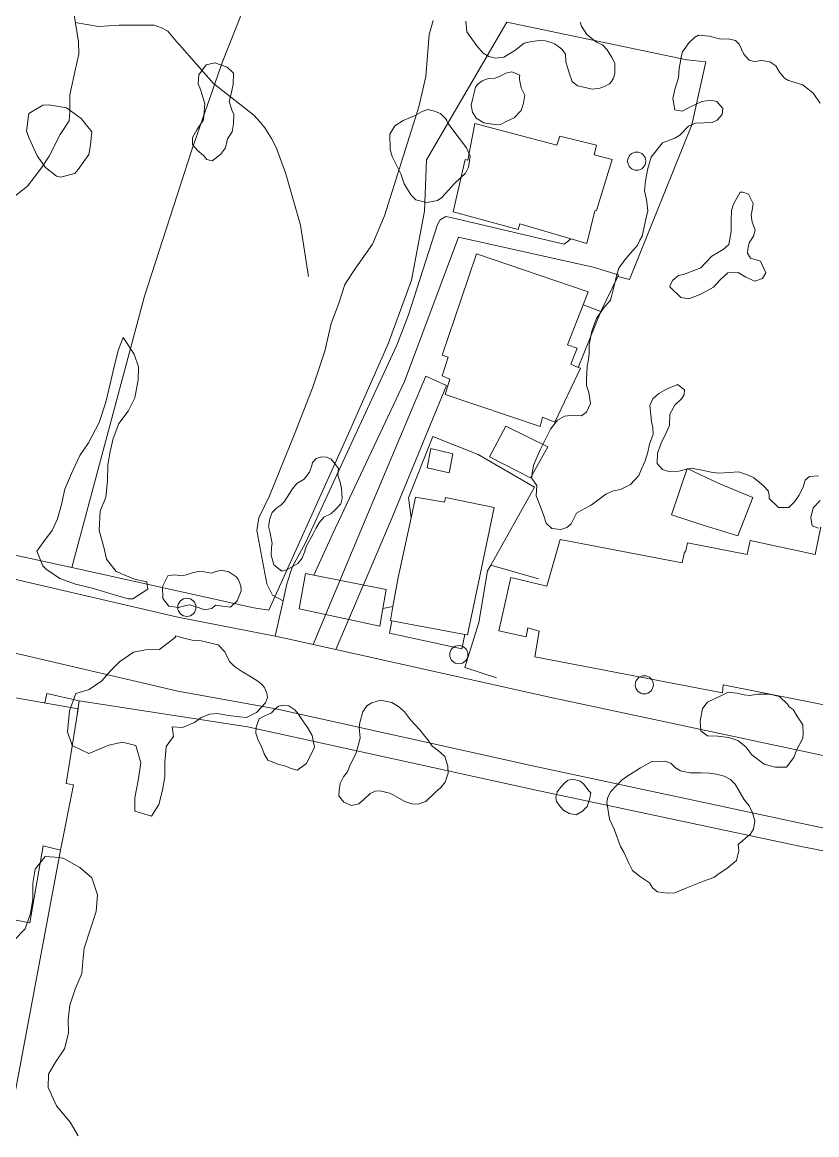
# Model space of a CAD drawing. Header units: metres. Extents: x 4652992 to 4879070, y 2074171 to 2309877.
# Drawn here: x 4654205.2 to 4654272.5, y 2307022.4 to 2307116.6 of the extents above; entities that cross this region are included whole.
import ezdxf

# ---------------------------------------------------------------- set-up
doc = ezdxf.new("R2010")
doc.units = ezdxf.units.M
doc.header["$MEASUREMENT"] = 0
doc.linetypes.add('DGN Style 3', pattern=[92.779933, 66.271381, -26.508552])
doc.layers.get('0').update_dxf_attribs({"color": 4, "lineweight": 0})
for name, color, linetype, lineweight in [('Level 1', 2, 'Continuous', 0), ('Level 18', 5, 'Continuous', 0), ('Level 20', 30, 'DGN Style 3', 0), ('Level 30', 5, 'Continuous', 0), ('Level 31', 38, 'Continuous', 0), ('Level 35', 4, 'Continuous', 0), ('Level 36', 1, 'Continuous', 0), ('Level 37', 3, 'Continuous', 0), ('Level 40', 1, 'Continuous', 0), ('Level 53', 5, 'Continuous', 0), ('Level 61', 4, 'Continuous', 0)]:
    doc.layers.add(name, color=color, linetype=linetype, lineweight=lineweight)

# ---------------------------------------------------------------- blocks, each defined once
blk = doc.blocks.new('POSTE')
at = {"color": 0, "linetype": 'ByBlock', "lineweight": -2}
blk.add_circle((0, 0), 0.770001, dxfattribs=at)

msp = doc.modelspace()

# ---------------------------------------------------------------- linework, layer by layer
at = {"layer": 'Level 1'}
for points in [[(4654204.322277, 2307101.672991, 1393.58), (4654205.650027, 2307102.717456, 1393.37), (4654206.840437, 2307104.251452, 1393), (4654207.468402, 2307105.244167, 1392.79), (4654208.407876, 2307107.089342, 1392.37), (4654209.183026, 2307108.230312, 1392), (4654209.221016, 2307109.027413, 1391.58), (4654209.233675, 2307110.446618, 1391.37), (4654209.705492, 2307112.636789, 1391.16), (4654210.002913, 2307113.897379, 1391), (4654209.95148, 2307114.928445, 1390.79), (4654209.591153, 2307117.215936, 1390.58)], [(4654218.388491, 2307114.819704, 1391.8443), (4654217.53938, 2307115.827101, 1391.4243), (4654217.00672, 2307116.117021, 1391.2143), (4654216.362353, 2307116.35017, 1391), (4654215.355962, 2307116.343527, 1390.79), (4654213.421653, 2307116.359887, 1390.79), (4654211.648776, 2307116.243541, 1390.79), (4654209.692049, 2307116.57541, 1390.638803)], [(4654229.44031, 2307095.061892, 1396.7404), (4654228.788515, 2307099.412478, 1396), (4654227.542483, 2307103.748904, 1395), (4654226.753298, 2307105.919131, 1394.43), (4654226.313296, 2307106.755678, 1394.3), (4654225.740725, 2307107.641299, 1394.18), (4654225.390078, 2307108.099489, 1394.12), (4654224.826479, 2307108.719485, 1394), (4654221.406679, 2307111.397524, 1393), (4654218.525698, 2307114.694094, 1392), (4654218.388491, 2307114.819704, 1391.8443)]]:
    msp.add_polyline3d(points, dxfattribs=at)
at = {"layer": 'Level 18', "color": 30}
for points in [[(4654218.3884, 2307066.186398, 1401.110919), (4654205.397538, 2307069.230713, 1401.437974), (4654190.049169, 2307072.869696, 1401.975474), (4654168.996422, 2307078.179397, 1403.287974), (4654158.390803, 2307081.005632, 1404.112974), (4654148.568725, 2307083.438945, 1404.987974), (4654137.007051, 2307086.415332, 1405.750474), (4654126.851731, 2307089.043364, 1406.512974), (4654114.114444, 2307092.032203, 1407.312974), (4654102.024042, 2307094.753886, 1407.900474), (4654089.412226, 2307098.090563, 1408.412974), (4654078.985264, 2307100.663577, 1408.825474), (4654069.852641, 2307102.914106, 1409.112974), (4654056.320172, 2307106.577361, 1409.175932)], [(4654218.3884, 2307059.917434, 1401.066223), (4654203.997188, 2307063.289911, 1401.428331), (4654188.59873, 2307066.94077, 1401.965831), (4654167.464196, 2307072.271099, 1403.278331), (4654156.870985, 2307075.094027, 1404.103331), (4654147.073992, 2307077.521126, 1404.978331), (4654135.481643, 2307080.50541, 1405.740831), (4654125.389794, 2307083.117016, 1406.503331), (4654112.747015, 2307086.083678, 1407.303331), (4654100.572764, 2307088.824236, 1407.890831), (4654087.90042, 2307092.176928, 1408.403331), (4654077.523912, 2307094.737491, 1408.815831), (4654068.355841, 2307096.996755, 1409.103331), (4654054.291309, 2307100.646429, 1409.165831)], [(4654218.3884, 2307066.186398, 1401.212824), (4654226.640138, 2307064.58655, 1400.972044), (4654227.969579, 2307064.299032, 1400.91942), (4654229.836647, 2307063.883726, 1400.892638), (4654231.772786, 2307063.453056, 1400.710474), (4654249.866678, 2307059.428293, 1400.840426), (4654271.992584, 2307054.690974, 1400.710541), (4654294.790554, 2307049.85567, 1400.117418)], [(4654218.3884, 2307059.917434, 1401.307982), (4654226.684026, 2307058.438344, 1401.093105), (4654248.587178, 2307053.566258, 1400.901575), (4654270.74206, 2307048.822736, 1400.753725), (4654293.515572, 2307043.992618, 1400.134386), (4654307.613846, 2307040.850972, 1399.556558), (4654310.633376, 2307040.178103, 1399.40614), (4654311.636045, 2307039.954669, 1399.378823), (4654331.61293, 2307035.458237, 1398.341334), (4654339.179867, 2307033.732212, 1397.932242), (4654350.939506, 2307031.049827, 1397.278543), (4654376.536719, 2307025.276861, 1395.637446), (4654388.940724, 2307022.732002, 1395.12316), (4654395.351196, 2307022.452474, 1394.850453), (4654403.112598, 2307023.077421, 1394.441826)]]:
    msp.add_polyline3d(points, dxfattribs=at)
at = {"layer": 'Level 20', "linetype": 'Continuous'}
for points in [[(4654227.296313, 2307067.575959, 1400.588843), (4654226.414662, 2307068.057488, 1400.351384), (4654225.910953, 2307069.030486, 1400.251384), (4654225.089533, 2307073.525709, 1399.451384), (4654225.25285, 2307074.618267, 1399.251384), (4654226.148436, 2307076.480023, 1398.951384), (4654228.32695, 2307081.85046, 1398.351384), (4654229.852578, 2307085.766784, 1397.551384), (4654230.831686, 2307088.733036, 1397.251384), (4654231.378384, 2307091.079343, 1397.051384), (4654231.98444, 2307092.716896, 1397.051384), (4654232.529065, 2307094.383259, 1396.951384), (4654233.455428, 2307095.780373, 1396.851384), (4654234.864285, 2307097.806153, 1396.851384), (4654235.89261, 2307100.205864, 1396.751384), (4654238.81237, 2307109.443938, 1396.551384), (4654239.3885, 2307112.001149, 1396.451384), (4654239.667156, 2307115.568891, 1396.351384), (4654240.010728, 2307116.754493, 1396.251384)], [(4654251.67723, 2307098.260682, 1397.351384), (4654251.33449, 2307097.974474, 1397.351384), (4654251.116624, 2307097.80385, 1397.351384), (4654241.633968, 2307100.018401, 1397.151384), (4654241.086708, 2307100.149622, 1397.151384), (4654240.61873, 2307099.86055, 1397.151384), (4654240.393439, 2307099.46871, 1397.151384), (4654237.931007, 2307091.812535, 1397.151384), (4654236.928888, 2307089.245279, 1397.151384), (4654233.587294, 2307081.97316, 1397.951384), (4654229.16156, 2307072.429451, 1400.151384), (4654228.091147, 2307070.492228, 1400.351384), (4654227.611448, 2307069.011654, 1400.351384), (4654227.296313, 2307067.575959, 1400.588843), (4654226.640138, 2307064.58655, 1401.08328)]]:
    msp.add_polyline3d(points, dxfattribs=at)
at = {"layer": 'Level 30', "color": 1}
for points in [[(4654243.548325, 2307108.006929, 1399.9), (4654250.493473, 2307106.183879, 1399.9), (4654250.74166, 2307106.942423, 1398.9), (4654253.864455, 2307106.193447, 1398.9), (4654253.666446, 2307105.354284, 1400), (4654255.194846, 2307104.961499, 1400), (4654253.866191, 2307100.640081, 1400), (4654253.732356, 2307100.620761, 1400.5), (4654253.053182, 2307097.861165, 1400.6), (4654247.356818, 2307099.515142, 1400.6), (4654247.225844, 2307099.027364, 1402.3), (4654241.706211, 2307100.531152, 1401.8), (4654242.720855, 2307104.968596, 1401.8), (4654242.950066, 2307104.898891, 1399.9), (4654243.548325, 2307108.006929, 1399.9)], [(4654252.493375, 2307087.283547, 1401.6), (4654250.331589, 2307082.718097, 1401.6), (4654249.269975, 2307083.134731, 1401.8), (4654249.08586, 2307082.350755, 1401.8), (4654241.048695, 2307085.067557, 1401.8), (4654241.429198, 2307086.369235, 1401.8), (4654240.776741, 2307086.62939, 1401.3), (4654241.30399, 2307088.236027, 1401.3), (4654240.771493, 2307088.392135, 1403.6), (4654242.396825, 2307093.14263, 1404.7), (4654243.692789, 2307096.979243, 1403.8), (4654253.166772, 2307093.768593, 1403.8), (4654252.72664, 2307092.649113, 1403.8), (4654251.399008, 2307089.27227, 1403.8), (4654252.233367, 2307088.997146, 1403.8), (4654251.686613, 2307087.626149, 1403.8), (4654252.316355, 2307087.358721, 1402.082726), (4654252.493375, 2307087.283547, 1401.6)], [(4654267.098436, 2307076.321873, 1401.5), (4654265.836531, 2307073.086772, 1401.5), (4654262.910941, 2307073.990457, 1402), (4654260.226691, 2307074.879869, 1401.5), (4654261.541278, 2307078.789065, 1401.5), (4654264.173523, 2307077.540749, 1402.2), (4654267.098436, 2307076.321873, 1401.5)], [(4654238.527302, 2307076.368803, 1402.5), (4654240.97564, 2307075.932501, 1402.5), (4654241.067506, 2307076.32398, 1402.5), (4654245.184878, 2307075.487736, 1402.5), (4654243.718079, 2307068.455054, 1403.7), (4654242.929816, 2307064.692391, 1403.1), (4654242.709058, 2307064.733853, 1403.1), (4654236.529395, 2307065.894501, 1403.1), (4654236.398398, 2307065.919104, 1403.1), (4654236.608431, 2307067.09115, 1403.292912), (4654237.051649, 2307069.564436, 1403.7), (4654238.147527, 2307074.617627, 1402.808833), (4654238.527302, 2307076.368803, 1402.5)], [(4654274.561383, 2307058.483915, 1403.8), (4654264.590711, 2307060.457753, 1403.8), (4654264.547425, 2307059.794502, 1406), (4654248.63856, 2307062.837593, 1406), (4654248.992215, 2307064.998983, 1403.1), (4654248.049301, 2307065.294218, 1403.1), (4654247.899268, 2307064.529586, 1403.1), (4654245.570762, 2307065.038556, 1403), (4654246.604438, 2307069.565923, 1403), (4654249.638929, 2307068.828866, 1403), (4654250.768979, 2307072.784178, 1406), (4654261.124575, 2307070.805116, 1406), (4654261.315965, 2307071.740599, 1405.7), (4654261.388064, 2307071.716378, 1403.2), (4654261.568397, 2307072.482961, 1403.2), (4654266.636315, 2307071.505835, 1403.2), (4654266.885887, 2307072.691831, 1403.2), (4654272.382327, 2307071.498518, 1403.4), (4654272.875106, 2307073.841867, 1403.4)], [(4654209.94428, 2307058.442539, 1410.195628), (4654208.913304, 2307052.118351, 1409.858128), (4654209.546172, 2307051.983718, 1409.858128), (4654208.441531, 2307046.467775, 1409.933128), (4654206.975648, 2307046.829841, 1406.083128), (4654205.828424, 2307040.299809, 1405.970628), (4654198.345342, 2307041.73841, 1405.876878), (4654199.119608, 2307045.841355, 1405.845628), (4654202.217594, 2307045.183526, 1405.758128), (4654202.552133, 2307047.130798, 1405.745628), (4654199.478425, 2307047.689931, 1405.745628), (4654200.073076, 2307050.996627, 1405.583128), (4654196.467447, 2307051.72524, 1405.533128), (4654198.287976, 2307060.775841, 1405.283128), (4654201.892938, 2307059.837942, 1405.108128), (4654201.892938, 2307059.837942, 1410.514378), (4654209.94428, 2307058.442539, 1410.195628)]]:
    msp.add_polyline3d(points, dxfattribs=at)
at = {"layer": 'Level 31', "flags": 128}
for points, elevation in [([(4654249.723825, 2307080.630211), (4654248.279914, 2307078.001552), (4654244.790138, 2307079.779182), (4654246.189931, 2307082.38097), (4654249.723825, 2307080.630211)], 1401.4), ([(4654241.675102, 2307080.048008), (4654241.369887, 2307078.427246), (4654239.512443, 2307078.834711), (4654239.825942, 2307080.49115), (4654241.675102, 2307080.048008)], 1401.6), ([(4654235.754679, 2307066.937784), (4654235.49386, 2307065.439817), (4654228.652635, 2307066.891183), (4654229.209524, 2307069.905674), (4654229.892191, 2307069.768384), (4654236.032519, 2307068.533512), (4654235.754679, 2307066.937784)], 1404.4)]:
    msp.add_lwpolyline(points, dxfattribs=dict(at, elevation=elevation))
at = {"layer": 'Level 35'}
msp.add_line((4654236.608431, 2307067.09115, 1402.828063), (4654235.754679, 2307066.937784, 1402.828063), dxfattribs=at)
at = {"layer": 'Level 35', "extrusion": (0.1252734868866758, 0.1153686789109262, 0.9853916081485582), "elevation": 850601.660155, "flags": 128}
msp.add_lwpolyline([(-1455855.455883, -4913422.428978), (-1455854.235438, -4913425.556298), (-1455854.186878, -4913425.680729), (-1455852.227123, -4913424.531298)], dxfattribs=at)
at = {"layer": 'Level 35', "flags": 128}
for points, elevation in [([(4654252.316355, 2307087.358721), (4654254.228306, 2307092.081582), (4654252.72664, 2307092.649113)], 1401.309417), ([(4654236.529395, 2307065.894501), (4654236.314075, 2307064.842585), (4654242.456071, 2307063.512958), (4654242.709058, 2307064.733853)], 1401.951384)]:
    msp.add_lwpolyline(points, dxfattribs=dict(at, elevation=elevation))
at = {"layer": 'Level 35'}
msp.add_polyline3d([(4654209.834209, 2307057.767345, 1404.039378), (4654210.033288, 2307059.118117, 1404.001878), (4654207.285351, 2307059.741253, 1402.714378), (4654207.101806, 2307058.935177, 1402.714378)], dxfattribs=at)
at = {"layer": 'Level 36'}
msp.add_line((4654244.905145, 2307070.60068, 1402.375628), (4654248.954113, 2307069.435726, 1402.155632), dxfattribs=at)
for points in [[(4654229.892191, 2307069.768384, 1402.566239), (4654231.529235, 2307073.272241, 1402.251384), (4654237.596091, 2307086.152092, 1400.951384), (4654242.16898, 2307098.40303, 1400.951384), (4654253.564902, 2307095.859988, 1400.951384)], [(4654245.378399, 2307061.0645, 1402.4514), (4654242.712203, 2307061.938897, 1402.4514), (4654243.891762, 2307065.759489, 1402.4514), (4654244.631028, 2307070.111025, 1402.4514), (4654244.905145, 2307070.60068, 1402.375628), (4654248.610436, 2307077.21945, 1401.3514), (4654243.832497, 2307079.971679, 1401.3514), (4654239.994533, 2307081.506058, 1401.3514), (4654237.923646, 2307076.306387, 1401.5514), (4654238.147527, 2307074.617627, 1401.5514)], [(4654189.306135, 2306977.45901, 1409.395628), (4654194.060911, 2306976.052718, 1409.383128), (4654199.568513, 2306999.236803, 1409.108128), (4654208.441531, 2307046.467775, 1405.233128)]]:
    msp.add_polyline3d(points, dxfattribs=at)
at = {"layer": 'Level 37'}
for p, q in [((4654209.407619, 2307070.40562, 1403.082297), (4654224.825607, 2307066.986542, 1402.857297)), ((4654210.033288, 2307059.118117, 1403.149814), (4654224.29146, 2307056.906015, 1402.774814))]:
    msp.add_line(p, q, dxfattribs=at)
for points in [[(4654222.058977, 2307112.959218, 1395.0514), (4654226.556093, 2307124.305838, 1396.0514), (4654233.201404, 2307144.833049, 1395.2514), (4654241.221437, 2307169.375522, 1393.3514), (4654248.471909, 2307189.505044, 1391.3514), (4654253.504337, 2307204.667501, 1387.6514), (4654254.289119, 2307208.180477, 1387.2861), (4654245.534378, 2307218.147738, 1383.920295), (4654242.903816, 2307221.439228, 1383.920295), (4654240.024467, 2307224.42584, 1383.920295), (4654234.675675, 2307229.573735, 1386.546), (4654228.113526, 2307234.488526, 1387.8612)], [(4654224.825607, 2307066.986542, 1402.2514), (4654226.088783, 2307066.78096, 1402.1514), (4654232.7238, 2307081.50092, 1399.2514), (4654236.198605, 2307089.344798, 1398.5514), (4654238.178351, 2307094.757999, 1398.5514), (4654239.290484, 2307100.598486, 1398.0514), (4654239.453541, 2307104.933272, 1398.0514), (4654246.271359, 2307116.615882, 1398.0514), (4654261.501897, 2307113.409214, 1398.4514), (4654263.137952, 2307113.236228, 1398.5556), (4654261.933484, 2307107.913227, 1399.1556), (4654256.643914, 2307094.799239, 1400.3556), (4654255.668356, 2307095.066915, 1400.3556)], [(4654164.750003, 2307083.567003, 1405.632296), (4654163.95825, 2307080.290099, 1405.632296), (4654209.407618, 2307070.40562, 1403.082296), (4654215.56843, 2307093.388161, 1400.532296), (4654219.558294, 2307105.791537, 1395.957296), (4654222.245266, 2307113.493177, 1394.707296)], [(4654305.53134, 2307039.454167, 1402.151384), (4654292.369583, 2307042.608439, 1402.651384), (4654271.073085, 2307046.807287, 1403.251384), (4654249.008576, 2307051.496427, 1403.051384), (4654224.291461, 2307056.906015, 1403.051384)]]:
    msp.add_polyline3d(points, dxfattribs=at)
at = {"layer": 'Level 40', "color": 3}
msp.add_line((4654218.171603, 2307064.492597, 1413.5), (4654218.194127, 2307064.621352, 1413.5), dxfattribs=at)
at = {"layer": 'Level 40', "color": 3, "flags": 128}
for points, elevation in [([(4654222.981053, 2307109.086068), (4654223.124441, 2307108.78304), (4654223.098055, 2307107.983464), (4654222.994028, 2307107.309988), (4654222.585655, 2307106.709517), (4654222.40711, 2307105.946519), (4654222.010664, 2307105.396957), (4654221.297991, 2307104.869521), (4654220.841484, 2307104.978981), (4654220.54592, 2307105.318434), (4654220.008628, 2307105.769573), (4654219.635397, 2307106.235099), (4654219.61411, 2307106.831128), (4654219.98361, 2307107.494637), (4654220.552909, 2307108.325163), (4654220.659426, 2307109.696545), (4654220.300589, 2307110.910963), (4654220.091409, 2307111.391001), (4654220.156564, 2307112.127675), (4654220.788576, 2307112.997126), (4654221.51954, 2307113.144256), (4654222.561139, 2307112.786965), (4654223.086596, 2307112.284771), (4654223.075223, 2307111.320236), (4654222.920457, 2307110.658804), (4654222.837123, 2307110.302659), (4654222.741886, 2307109.895644), (4654222.981053, 2307109.086068)], 1397.3), ([(4654247.488538, 2307111.031423), (4654247.77411, 2307110.40508), (4654247.681153, 2307109.74559), (4654247.471207, 2307109.114184), (4654246.89653, 2307108.508306), (4654246.201448, 2307108.179224), (4654245.781651, 2307107.970043), (4654245.213902, 2307107.920294), (4654244.322706, 2307108.072067), (4654243.675799, 2307108.475114), (4654243.362648, 2307108.984042), (4654243.252507, 2307109.568245), (4654243.390123, 2307110.155021), (4654243.500218, 2307110.624454), (4654243.610316, 2307111.0939), (4654243.796132, 2307111.359245), (4654244.171218, 2307111.641179), (4654244.708051, 2307111.822336), (4654245.27586, 2307111.872095), (4654245.754199, 2307112.067287), (4654246.174042, 2307112.276514), (4654246.435584, 2307112.337752), (4654246.697126, 2307112.398991), (4654247.371605, 2307112.113226), (4654247.330299, 2307111.937174), (4654247.347494, 2307111.74709), (4654247.488538, 2307111.031423)], 1399.8), ([(4654223.734227, 2307068.85393), (4654223.760234, 2307068.426616), (4654223.395584, 2307067.587609), (4654222.848191, 2307067.045041), (4654222.152948, 2307067.127361), (4654221.586434, 2307067.220951), (4654221.263617, 2307066.919336), (4654220.650426, 2307066.813587), (4654220.261776, 2307066.94878), (4654219.40487, 2307067.238236), (4654219.058474, 2307067.194893), (4654218.426618, 2307067.009407), (4654217.611965, 2307067.120325), (4654217.09648, 2307067.791147), (4654217.081639, 2307068.805244), (4654217.544428, 2307069.704988), (4654218.108523, 2307069.780413), (4654218.764026, 2307069.707615), (4654219.208718, 2307069.811643), (4654219.622945, 2307069.96508), (4654220.107445, 2307070.059575), (4654220.60374, 2307070.024912), (4654221.210102, 2307069.921773), (4654221.624339, 2307070.07521), (4654222.069042, 2307070.17924), (4654222.705866, 2307070.026691), (4654223.286649, 2307069.634901), (4654223.488096, 2307069.418204), (4654223.734227, 2307068.85393)], 1403.9), ([(4654218.194127, 2307064.621352), (4654218.774095, 2307064.440895), (4654219.598933, 2307064.243339), (4654220.255005, 2307064.210853), (4654220.961998, 2307064.041522), (4654221.786813, 2307063.843971), (4654222.353176, 2307063.251287), (4654222.746419, 2307062.450801), (4654223.183286, 2307062.013804), (4654223.864998, 2307061.559721), (4654224.634453, 2307061.126174), (4654225.2468, 2307060.73026), (4654225.584231, 2307060.400192), (4654225.743728, 2307060.195825), (4654225.926474, 2307059.736645), (4654225.970564, 2307059.393762), (4654225.820711, 2307058.931174), (4654225.049783, 2307058.118882), (4654224.204731, 2307057.698203), (4654223.597264, 2307057.760602), (4654222.666424, 2307057.858902), (4654221.753999, 2307058.035864), (4654221.079622, 2307057.989677), (4654220.349992, 2307057.707511), (4654219.7891, 2307057.260344), (4654218.77784, 2307056.83797), (4654217.894417, 2307056.915738)], 1413.5), ([(4654229.379358, 2307056.8406), (4654229.765452, 2307056.159474), (4654229.957599, 2307055.188451), (4654229.294234, 2307053.791697), (4654228.490252, 2307053.227472), (4654227.982846, 2307053.391006), (4654227.445017, 2307053.603865), (4654226.92827, 2307053.727597), (4654226.002255, 2307054.075447), (4654225.707377, 2307054.608514), (4654225.501323, 2307055.16237), (4654225.164242, 2307055.873751), (4654224.988597, 2307056.378314), (4654225.021047, 2307056.875106), (4654225.268496, 2307057.572721), (4654225.750017, 2307057.835858), (4654226.311055, 2307058.079959), (4654226.593816, 2307058.390704), (4654226.907004, 2307058.652117), (4654227.35122, 2307058.755999), (4654227.79786, 2307058.691092), (4654228.30776, 2307058.358722), (4654228.600212, 2307057.994327), (4654228.782731, 2307057.698315), (4654229.379358, 2307056.8406)], 1404.5), ([(4654253.236155, 2307051.461521), (4654253.366949, 2307051.304159), (4654253.303783, 2307050.857142), (4654253.056019, 2307050.160262), (4654252.665818, 2307049.749575), (4654252.135484, 2307049.456473), (4654251.530465, 2307049.559339), (4654251.051615, 2307049.842039), (4654250.790016, 2307050.15674), (4654250.467687, 2307050.570009), (4654250.423343, 2307050.91672), (4654250.535537, 2307051.394003), (4654250.836954, 2307051.783972), (4654251.119676, 2307052.094398), (4654251.393053, 2307052.365053), (4654251.757523, 2307052.48785), (4654252.075239, 2307052.411766), (4654252.47238, 2307052.31666), (4654252.612532, 2307052.199066), (4654252.752683, 2307052.081473), (4654253.236155, 2307051.461521)], 1405)]:
    msp.add_lwpolyline(points, dxfattribs=dict(at, elevation=elevation))
at = {"layer": 'Level 40', "color": 3}
for points in [[(4654251.222971, 2307113.878621, 1401.1), (4654250.937054, 2307114.293896, 1401.6), (4654250.628109, 2307114.55355, 1401.6), (4654250.30542, 2307114.754657, 1401.6), (4654250.027349, 2307114.883213, 1401.6), (4654249.502085, 2307115.009223, 1401.6), (4654249.021443, 2307115.06268, 1401.6), (4654248.382859, 2307114.968484, 1401.6), (4654247.730541, 2307114.815736, 1401.6), (4654246.943706, 2307114.203885, 1402.3), (4654246.583562, 2307113.981352, 1402.3), (4654246.00734, 2307113.625304, 1402.3), (4654245.311085, 2307113.54519, 1402.3), (4654244.728012, 2307113.685059, 1402.3), (4654244.244394, 2307113.986422, 1402.3), (4654243.712734, 2307114.60824, 1402.3), (4654242.882606, 2307115.795987, 1402.3), (4654242.783068, 2307116.684944, 1402.3)], [(4654252.480845, 2307116.609563, 1401.1), (4654252.587284, 2307116.274549, 1401.1), (4654253.033764, 2307115.548495, 1401.1), (4654253.871893, 2307114.91418, 1401.1), (4654254.36998, 2307114.670905, 1401.1), (4654254.768391, 2307114.265877, 1401.1), (4654255.170162, 2307113.612499, 1401.1), (4654255.424244, 2307113.118342, 1401.1), (4654255.40683, 2307112.256142, 1401.1), (4654255.310531, 2307111.846069, 1401.1), (4654255.124959, 2307111.581181, 1401.1), (4654254.953146, 2307111.374877, 1401.1), (4654254.534003, 2307111.166026, 1401.1), (4654254.128619, 2307111.015756, 1401.1), (4654253.489663, 2307110.921516, 1401.1), (4654252.90572, 2307111.06159, 1401.1), (4654252.263377, 2307111.215672, 1401.1), (4654251.792824, 2307111.576061, 1401.1), (4654251.535311, 2307112.318515, 1401.1), (4654251.397977, 2307112.784634, 1401.1), (4654251.260641, 2307113.250765, 1401.1), (4654251.222971, 2307113.878621, 1401.1)], [(4654256.2644, 2307096.4604, 1401.3), (4654256.9496, 2307097.2567, 1401.2), (4654257.2954, 2307097.6586, 1401.3), (4654257.5203, 2307098.125, 1401.3), (4654257.7195, 2307098.4819, 1401.3), (4654258.054, 2307099.9051, 1401.3), (4654258.2212, 2307100.6167, 1401.3), (4654258.0995, 2307101.5712, 1401.3), (4654257.9263, 2307102.3067, 1401.3), (4654258.0101, 2307103.1541, 1401.3), (4654258.2, 2307104.2074, 1401.3), (4654258.4861, 2307105.1799, 1401.3), (4654259.2219, 2307106.1024, 1401.3), (4654259.4628, 2307106.3917, 1401.3), (4654260.5114, 2307106.785, 1400.9), (4654260.9164, 2307107.0351, 1400.9), (4654261.6686, 2307107.7808, 1400.9), (4654262.2504, 2307108.0464, 1400.9), (4654263.6514, 2307108.1155, 1400.9), (4654264.0982, 2307108.2978, 1400.9), (4654264.5001, 2307108.7802, 1400.9), (4654264.5614, 2307109.2865, 1400.9), (4654264.0636, 2307109.869, 1400.9), (4654263.5174, 2307110, 1400.9), (4654262.7975, 2307109.8833, 1400.9), (4654261.8236, 2307109.4222, 1400.9), (4654261.1068, 2307109.0732, 1400.9), (4654260.4931, 2307109.1625, 1400.9), (4654260.3167, 2307110.131, 1400.9), (4654260.497, 2307110.8982, 1400.9), (4654260.6804, 2307111.4331, 1400.9), (4654260.7963, 2307111.9264, 1400.9), (4654260.8545, 2307112.6651, 1400.9), (4654261.0574, 2307113.7743, 1400.9), (4654261.1347, 2307114.1032, 1400.9), (4654261.7232, 2307114.8885, 1400.9), (4654262.1669, 2307115.3031, 1400.9), (4654262.5045, 2307115.5117, 1400.9), (4654263.4044, 2307115.4116, 1400.9), (4654264.3878, 2307115.1757, 1400.9), (4654265.0274, 2307115.1959, 1400.9), (4654265.6283, 2307115.0517, 1400.9), (4654265.9592, 2307114.7407, 1400.9), (4654266.3379, 2307113.8971, 1400.9), (4654266.794, 2307113.3824, 1400.9), (4654267.231, 2307113.2775, 1400.9), (4654267.8835, 2307113.3526, 1400.9), (4654268.5519, 2307113.2501, 1400.9), (4654269.0466, 2307112.8998, 1400.9), (4654269.3805, 2307112.3566, 1400.9), (4654269.7819, 2307111.855, 1400.9), (4654270.1385, 2307111.6536, 1400.9), (4654271.3446, 2307111.3043, 1401.9), (4654272.2105, 2307110.5762, 1401.9), (4654272.8197, 2307109.7363, 1401.9)], [(4654210.200391, 2307108.455801, 1394.183112), (4654211.099274, 2307107.303835, 1394.445612), (4654210.968019, 2307106.200562, 1394.595612), (4654210.835299, 2307105.40463, 1394.608112), (4654209.930725, 2307104.125501, 1394.620612), (4654209.664501, 2307103.785445, 1394.595612), (4654208.435607, 2307103.478518, 1394.633112), (4654208.09827, 2307103.55633, 1394.645612), (4654207.175467, 2307104.288733, 1394.670612), (4654206.4536, 2307105.281788, 1394.645612), (4654205.775963, 2307106.784186, 1394.533112), (4654205.550322, 2307107.355777, 1394.508112), (4654205.750476, 2307108.868238, 1394.445612), (4654206.948158, 2307109.560214, 1394.370612), (4654207.450892, 2307109.585944, 1394.370612), (4654208.932993, 2307109.338536, 1394.320612), (4654210.200391, 2307108.455801, 1394.183112)], [(4654242.230408, 2307106.777734, 1402.5), (4654242.837273, 2307105.953037, 1402.5), (4654243.166425, 2307105.25671, 1402.5), (4654243.005369, 2307104.307556, 1402.5), (4654242.765444, 2307103.809491, 1402.5), (4654241.819408, 2307102.925198, 1402.5), (4654241.318998, 2307102.366185, 1402.5), (4654240.746624, 2307101.762724, 1402.5), (4654240.373033, 2307101.481961, 1402.5), (4654239.47498, 2307101.326964, 1402.5), (4654238.542585, 2307101.550542, 1402.5), (4654238.144879, 2307101.954528, 1402.5), (4654237.565371, 2307102.895931, 1402.5), (4654237.277229, 2307103.767505, 1402.5), (4654236.530506, 2307105.228821, 1401.8), (4654236.362221, 2307105.825327, 1401.8), (4654236.358468, 2307107.123976, 1401.8), (4654236.77009, 2307107.828672, 1401.8), (4654237.490635, 2307108.273895, 1401.8), (4654238.444565, 2307108.663158, 1401.8), (4654239.021029, 2307109.019352, 1401.8), (4654239.55635, 2307109.199997, 1401.8), (4654240.139768, 2307109.060069, 1401.8), (4654240.651121, 2307108.875618, 1401.8), (4654241.049248, 2307108.471097, 1401.8), (4654241.138489, 2307108.326082, 1401.8), (4654241.258629, 2307108.050048, 1401.8), (4654242.230408, 2307106.777734, 1402.5)], [(4654261.0105, 2307093.2769, 1401.2), (4654261.6783, 2307093.1746, 1401.2), (4654262.6931, 2307093.5672, 1401.2), (4654263.7826, 2307094.1641, 1402.8), (4654264.3308, 2307094.7827, 1402.8), (4654264.9879, 2307095.3751, 1402.8), (4654265.8563, 2307095.3977, 1402.8), (4654266.5129, 2307095.0095, 1402.8), (4654267.2912, 2307094.6497, 1402.8), (4654267.9258, 2307094.9014, 1402.8), (4654268.2048, 2307095.3538, 1402.8), (4654267.7692, 2307096.355, 1401.1), (4654266.9087, 2307096.6192, 1401.1), (4654266.6584, 2307097.0262, 1401.1), (4654266.6811, 2307097.3677, 1401.1), (4654266.8099, 2307097.9152, 1401.1), (4654267.1699, 2307098.4651, 1401.1), (4654267.2987, 2307099.0126, 1401.1), (4654267.0454, 2307099.6518, 1401.1), (4654266.9558, 2307100.2517, 1401.1), (4654267.0588, 2307100.6897, 1401.1), (4654267.133, 2307101.2504, 1401.1), (4654266.7416, 2307102.0384, 1401.1), (4654266.2632, 2307102.211, 1401.1), (4654266.0319, 2307102.2087, 1401.1), (4654265.483, 2307101.1894, 1400.7), (4654265.2995, 2307100.6547, 1400.7), (4654265.2701, 2307099.7936, 1400.7), (4654265.2825, 2307098.8647, 1400.7), (4654265.0794, 2307097.756, 1400.7), (4654264.5811, 2307097.3547, 1400.7), (4654263.6361, 2307096.7712, 1400.7), (4654263.0992, 2307096.2056, 1400.7), (4654262.7102, 2307095.7782, 1400.7), (4654261.2399, 2307095.2129, 1401.8), (4654260.8196, 2307095.1404, 1401.8), (4654260.3221, 2307094.7397, 1401.8), (4654260.1102, 2307094.3284, 1401.8), (4654260.0874, 2307094.1816, 1401.2), (4654261.0105, 2307093.2769, 1401.2)], [(4654272.6773, 2307078.1758, 1403), (4654271.9184, 2307078.1272, 1403), (4654271.5564, 2307077.8106, 1403), (4654271.3607, 2307077.2236, 1403), (4654271.0176, 2307076.4991, 1403), (4654270.6715, 2307076.0058, 1403), (4654270.1494, 2307075.4971, 1403), (4654269.2818, 2307075.4746, 1403), (4654268.4851, 2307076.2417, 1403), (4654268.4949, 2307076.5275, 1403), (4654268.4087, 2307076.8939, 1403), (4654267.9959, 2307077.3385, 1403), (4654267.1531, 2307078.0207, 1403.5), (4654266.5806, 2307078.2731, 1403.5), (4654265.8864, 2307078.4971, 1403.5), (4654265.1281, 2307078.4485, 1403.5), (4654264.1938, 2307078.3845, 1403.5), (4654263.5827, 2307078.4733, 1403.5), (4654262.9301, 2307078.6297, 1403.5), (4654261.8839, 2307078.8229, 1403.5), (4654260.844, 2307078.5539, 1403.5), (4654259.9769, 2307078.5313, 1403.5), (4654259.4458, 2307078.7162, 1403.5), (4654258.9917, 2307079.2281, 1403.5), (4654259.0208, 2307080.085, 1403.5), (4654259.3347, 2307080.9312, 1403.5), (4654259.7702, 2307081.806, 1403.5), (4654260.0328, 2307082.4342, 1403.5), (4654260.0876, 2307083.4003, 1403.5), (4654260.4975, 2307084.166, 1403.5), (4654261.0865, 2307084.7161, 1403.5), (4654261.2851, 2307085.0718, 1403.5), (4654261.3204, 2307085.4665, 1403.5), (4654260.7318, 2307085.8957, 1403.5), (4654259.8027, 2307085.5037, 1404.2), (4654259.1439, 2307085.1437, 1404.2), (4654258.6354, 2307084.69, 1404.2), (4654258.3859, 2307084.1168, 1404.2), (4654258.5261, 2307082.7596, 1404.2), (4654258.641, 2307082.2718, 1404.2), (4654258.6759, 2307081.688, 1404.2), (4654258.3624, 2307080.8425, 1404.2), (4654258.2087, 2307080.1889, 1404.2), (4654257.9751, 2307079.4394, 1404.2), (4654257.705, 2307078.8134, 1403.3), (4654257.4424, 2307078.1851, 1403.3), (4654256.7477, 2307077.43, 1403.3), (4654255.8995, 2307076.9998, 1403.3), (4654255.3042, 2307076.912, 1403.3), (4654254.6577, 2307076.6062, 1403.3), (4654253.4094, 2307075.6959, 1403.3), (4654252.7501, 2307075.3356, 1403.3), (4654252.158, 2307075.0168, 1403.3), (4654251.7079, 2307074.1078, 1404.1), (4654251.3467, 2307073.7917, 1404.1), (4654250.848, 2307073.6236, 1404.1), (4654250.0617, 2307073.697, 1404.1), (4654249.595, 2307074.154, 1404.1), (4654249.3969, 2307074.7767, 1404.1), (4654249.1156, 2307075.5343, 1404.1), (4654248.735, 2307076.4654, 1404.1), (4654248.8109, 2307077.3604, 1404.1), (4654248.3885, 2307077.9307, 1404.1), (4654248.406, 2307078.4286, 1404.1), (4654248.5362, 2307079.1335, 1404.1), (4654249.094, 2307080.3664, 1404.6), (4654249.9632, 2307082.1132, 1404.6), (4654250.5481, 2307082.8932, 1404.6), (4654251.1392, 2307083.2116, 1404.6), (4654251.9093, 2307083.3146, 1404.6), (4654252.5866, 2307083.2673, 1404.6), (4654253.0021, 2307083.5703, 1404.6), (4654253.3441, 2307084.2935, 1404.6), (4654253.2229, 2307085.2428, 1404.6), (4654253.0121, 2307085.8111, 1404.6), (4654253.0058, 2307086.2727, 1404.6), (4654253.0572, 2307087.4684, 1404.6), (4654253.1467, 2307087.8496, 1404.6), (4654253.2459, 2307088.5162, 1404.6), (4654253.2492, 2307089.2633, 1404.6), (4654253.4636, 2307090.4201, 1404.6), (4654253.6331, 2307090.8973, 1404.6), (4654253.8699, 2307091.4876, 1403.7), (4654254.4539, 2307092.3711, 1402.2), (4654255.0595, 2307093.0497, 1401.3), (4654255.1624, 2307093.4874, 1401.3), (4654255.2909, 2307094.0346, 1401.3), (4654255.5738, 2307095.2386, 1401.3), (4654255.7569, 2307095.7727, 1401.3), (4654256.2644, 2307096.4604, 1401.3)], [(4654214.690117, 2307088.482328, 1402.008112), (4654215.060378, 2307087.408763, 1402.245612), (4654215.024715, 2307086.311252, 1402.445612), (4654214.726312, 2307084.780324, 1402.645612), (4654214.162663, 2307083.639984, 1402.820612), (4654213.385172, 2307082.59605, 1402.958112), (4654212.913302, 2307081.340422, 1403.070612), (4654212.638563, 2307080.227509, 1403.170612), (4654212.458445, 2307079.116284, 1403.345612), (4654212.429399, 2307077.734928, 1403.545612), (4654212.283339, 2307076.357052, 1403.758112), (4654211.804217, 2307075.173677, 1403.758112), (4654211.719655, 2307073.546343, 1403.758112), (4654212.103787, 2307072.116681, 1403.908112), (4654212.327388, 2307071.124017, 1403.958112), (4654213.148361, 2307070.064063, 1403.695612), (4654214.722526, 2307069.418436, 1403.395612), (4654215.757676, 2307069.203055, 1403.295612), (4654215.827998, 2307068.575138, 1403.233112), (4654214.56069, 2307067.761884, 1403.433112), (4654214.159813, 2307067.760299, 1403.520612), (4654213.095017, 2307068.053101, 1403.658112), (4654211.025352, 2307068.695454, 1403.658112), (4654209.704133, 2307069.000385, 1403.658112), (4654208.395849, 2307069.467015, 1403.670612), (4654207.235497, 2307070.275927, 1403.570612), (4654206.939969, 2307070.532345, 1403.545612), (4654206.443234, 2307071.776257, 1403.508112), (4654207.24596, 2307072.931999, 1403.558112), (4654207.738317, 2307073.547685, 1403.495612), (4654208.194411, 2307074.524637, 1403.408112), (4654208.516778, 2307075.74419, 1403.245612), (4654208.809499, 2307077.041165, 1403.033112), (4654209.368737, 2307078.370734, 1402.808112), (4654210.062971, 2307079.880885, 1402.433112), (4654210.823115, 2307080.952349, 1402.433112), (4654211.712274, 2307082.69983, 1402.483112), (4654212.285081, 2307084.40269, 1402.458112), (4654212.638366, 2307085.968005, 1402.358112), (4654212.993855, 2307087.438704, 1402.283112), (4654213.366692, 2307088.881873, 1402.170612), (4654213.738258, 2307089.90186, 1401.995612), (4654214.690117, 2307088.482328, 1402.008112)], [(4654229.269458, 2307072.172905, 1403.4), (4654229.117401, 2307071.703581, 1403.4), (4654228.916168, 2307071.203907, 1403.4), (4654228.555632, 2307070.74241, 1403.4), (4654227.6306, 2307070.205447, 1403.4), (4654227.18558, 2307070.101347, 1403.4), (4654226.513004, 2307070.641743, 1403.4), (4654226.283005, 2307071.455419, 1403.4), (4654226.313104, 2307072.122527, 1403.4), (4654226.387899, 2307072.441777, 1403.4), (4654226.164803, 2307073.464619, 1403.4), (4654226.059141, 2307073.911425, 1403.4), (4654226.08719, 2307074.031155, 1403.4), (4654226.168903, 2307074.559536, 1403.4), (4654226.370117, 2307075.059303, 1403.4), (4654226.761152, 2307075.471451, 1403.4), (4654227.105439, 2307075.684039, 1403.4), (4654227.379416, 2307075.955632, 1403.4), (4654228.108671, 2307077.067986, 1404.3), (4654228.468822, 2307077.52908, 1404.3), (4654229.098145, 2307077.883582, 1404.3), (4654229.535474, 2307078.494646, 1404.3), (4654229.726794, 2307079.049113, 1403.5), (4654229.782915, 2307079.288608, 1403.5), (4654230.11544, 2307079.630505, 1403.5), (4654230.569878, 2307079.774561, 1403.5), (4654230.986899, 2307079.758949, 1403.5), (4654231.366497, 2307079.58367, 1403.5), (4654231.821212, 2307079.010972, 1403.5), (4654231.982938, 2307078.803591, 1403.5), (4654231.931616, 2307078.225702, 1403.5), (4654232.128622, 2307077.630483, 1403.5), (4654232.255322, 2307077.094281, 1403.5), (4654232.307174, 2307076.238817, 1403.5), (4654232.204264, 2307075.799819, 1403.5), (4654231.705503, 2307075.287082, 1403.5), (4654231.333178, 2307074.954807, 1403.5), (4654230.761731, 2307074.670248, 1403.5), (4654230.352009, 2307074.178364, 1403.5), (4654230.071124, 2307073.697773, 1403.5), (4654229.839423, 2307073.247556, 1403.5), (4654229.269458, 2307072.172905, 1403.4)], [(4654272.6676, 2307073.7413, 1403), (4654272.1363, 2307073.9262, 1403), (4654272.0184, 2307074.6459, 1403), (4654272.2111, 2307075.464, 1403), (4654272.8134, 2307076.0687, 1403)], [(4654217.894417, 2307056.915738, 1413.5), (4654218.020857, 2307056.097686, 1407.708128), (4654217.384187, 2307055.240972, 1407.670628), (4654217.284102, 2307053.863434, 1407.608128), (4654217.273394, 2307052.675345, 1407.570628), (4654217.090098, 2307051.550475, 1407.545628), (4654216.765825, 2307050.31811, 1407.483128), (4654216.148562, 2307049.340191, 1407.458128), (4654214.725674, 2307049.762307, 1407.158128), (4654214.748585, 2307050.900888, 1406.983128), (4654215.029046, 2307052.353474, 1406.783128), (4654215.24791, 2307053.843636, 1406.508128), (4654214.83244, 2307055.316942, 1406.133128), (4654213.683135, 2307055.605818, 1405.783128), (4654212.529871, 2307055.358688, 1405.783128), (4654210.829897, 2307054.654259, 1405.783128), (4654209.417589, 2307055.330719, 1405.583128), (4654209.02594, 2307056.495044, 1405.295628), (4654209.188789, 2307058.254936, 1405.270628), (4654209.733421, 2307059.739867, 1405.258128), (4654210.857282, 2307060.063823, 1405.808128), (4654211.937915, 2307060.817965, 1406.058128), (4654212.685576, 2307061.649036, 1406.370628), (4654213.440441, 2307062.408409, 1406.708128), (4654214.629858, 2307063.230795, 1407.158128), (4654215.63494, 2307063.442128, 1407.458128), (4654216.832016, 2307063.469036, 1407.758128), (4654218.171603, 2307064.492597, 1413.5)], [(4654270.882557, 2307057.764966, 1407.2), (4654271.345659, 2307057.067338, 1407.2), (4654271.384765, 2307056.345583, 1407.2), (4654271.330909, 2307055.939444, 1407.2), (4654270.801454, 2307054.934904, 1407.2), (4654270.572766, 2307054.319276, 1407.2), (4654269.961952, 2307053.501911, 1407.2), (4654268.995288, 2307053.482055, 1407.2), (4654268.054418, 2307053.749302, 1407.2), (4654267.027645, 2307054.539906, 1407.2), (4654266.515557, 2307055.207257, 1407.2), (4654265.847308, 2307055.744426, 1407.2), (4654265.074075, 2307056.013436, 1407.2), (4654264.135355, 2307056.112574, 1407.2), (4654263.266487, 2307056.153079, 1407.2), (4654262.698291, 2307056.58249, 1407.2), (4654262.638086, 2307057.393078, 1407.2), (4654262.850563, 2307058.473639, 1407.2), (4654263.267808, 2307059.002309, 1407.2), (4654264.340059, 2307059.509858, 1406.7), (4654265.006976, 2307059.853366, 1406.7), (4654265.73895, 2307059.761902, 1406.7), (4654266.372973, 2307059.610022, 1406.7), (4654266.867182, 2307059.575513, 1406.7), (4654267.517659, 2307059.671326, 1406.7), (4654268.524773, 2307059.681708, 1406.7), (4654269.356909, 2307059.482367, 1406.7), (4654270.0372, 2307058.816135, 1406.7), (4654270.197918, 2307058.609883, 1406.7), (4654270.517129, 2307058.365667, 1406.7), (4654270.882557, 2307057.764966, 1407.2)], [(4654240.443233, 2307054.91259, 1406.3), (4654240.993723, 2307054.403269, 1406.3), (4654241.262042, 2307053.584052, 1406.3), (4654241.290109, 2307052.99016, 1406.3), (4654241.024355, 2307052.215013, 1406.3), (4654240.665281, 2307051.755805, 1406.3), (4654240.245567, 2307051.395002, 1406.3), (4654239.387523, 2307050.594014, 1406.3), (4654238.7486, 2307050.369594, 1406.3), (4654238.205246, 2307050.373894, 1406.3), (4654237.629192, 2307050.595691, 1406.3), (4654236.582692, 2307051.181148, 1405.3), (4654236.314114, 2307051.287449, 1405.3), (4654235.520081, 2307051.477573, 1405.3), (4654235.095074, 2307051.45336, 1405.3), (4654234.672456, 2307051.26061, 1405.3), (4654234.135517, 2307050.75931, 1405.3), (4654233.715304, 2307050.398037, 1405.3), (4654233.094199, 2307050.252825, 1405.3), (4654232.447253, 2307050.533689, 1405.3), (4654232.024384, 2307051.054835, 1405.3), (4654232.056886, 2307051.550943, 1405.3), (4654232.147745, 2307052.117077, 1405.3), (4654232.40675, 2307052.684962, 1405.3), (4654232.756895, 2307053.105057, 1405.3), (4654232.957556, 2307053.602954, 1405.3), (4654233.501604, 2307054.696157, 1406.2), (4654233.839401, 2307055.957641, 1406.2), (4654233.75745, 2307056.858252, 1406.2), (4654233.810964, 2307057.264969, 1406.2), (4654234.064933, 2307058.169108, 1406.2), (4654234.393694, 2307058.677764, 1406.2), (4654234.834517, 2307058.949809, 1406.2), (4654235.566629, 2307059.157073, 1405.7), (4654236.528477, 2307058.968702, 1405.7), (4654237.077157, 2307058.627364, 1405.7), (4654237.597841, 2307058.166778, 1405.7), (4654238.011154, 2307057.605962, 1405.7), (4654238.412755, 2307057.173915, 1405.7), (4654238.875058, 2307056.643374, 1405.7), (4654239.206598, 2307056.270104, 1405.7), (4654239.559157, 2307055.807846, 1405.7), (4654239.932729, 2307055.256607, 1405.7), (4654240.443233, 2307054.91259, 1406.3)], [(4654265.914491, 2307046.417238, 1410.7), (4654265.719375, 2307045.588691, 1410.7), (4654264.893953, 2307044.911109, 1410.7), (4654264.251769, 2307044.481411, 1410.7), (4654263.795041, 2307044.132345, 1410.7), (4654262.935094, 2307043.83816, 1410.7), (4654261.372815, 2307043.212074, 1410.7), (4654260.494338, 2307042.839007, 1410.7), (4654259.866292, 2307042.822694, 1410.7), (4654259.020447, 2307042.941869, 1410.7), (4654258.633521, 2307043.242863, 1410.7), (4654258.362509, 2307043.682796, 1410.7), (4654257.500549, 2307044.264229, 1410.7), (4654256.905059, 2307044.740199, 1410.7), (4654256.592344, 2307045.356847, 1410.7), (4654256.186989, 2307046.287437, 1410.7), (4654255.885805, 2307046.776335, 1410.7), (4654255.355377, 2307048.237114, 1410.7), (4654254.9708, 2307049.079494, 1410.7), (4654254.725408, 2307050.513872, 1410.7), (4654254.827493, 2307050.947988, 1410.7), (4654255.066357, 2307051.432737, 1410.7), (4654255.502253, 2307051.870316, 1410.7), (4654256.044817, 2307052.407437, 1410.7), (4654256.443605, 2307052.687161, 1410.7), (4654257.595252, 2307053.44111, 1409.5), (4654258.55208, 2307053.963698, 1409.5), (4654259.64344, 2307053.994669, 1409.5), (4654260.147258, 2307053.83224, 1409.5), (4654260.555783, 2307053.44205, 1409.5), (4654260.99221, 2307053.170473, 1409.5), (4654261.790904, 2307053.02095, 1409.5), (4654262.68851, 2307053.003106, 1408.3), (4654263.4374, 2307052.991075, 1408.3), (4654264.039724, 2307052.88865, 1408.3), (4654264.672253, 2307052.737159, 1408.3), (4654265.227952, 2307052.436745, 1408.3), (4654265.597542, 2307052.055414, 1408.3), (4654266.343403, 2307050.789235, 1408.3), (4654266.794257, 2307050.221165, 1408.3), (4654267.068331, 2307049.611795, 1408.3), (4654267.28422, 2307048.93273, 1408.3), (4654267.165233, 2307048.250239, 1408.3), (4654266.885912, 2307047.773451, 1408.3), (4654266.534636, 2307047.523008, 1408.3), (4654266.164718, 2307047.193394, 1408.3), (4654265.959999, 2307047.033322, 1408.3), (4654265.852978, 2307046.933493, 1408.3), (4654265.914491, 2307046.417238, 1410.7)], [(4654204.522723, 2307038.834583, 1407.583128), (4654205.457454, 2307039.783415, 1407.483128), (4654205.894494, 2307041.103896, 1407.058128), (4654206.097671, 2307042.315397, 1406.758128), (4654206.099774, 2307043.666697, 1406.570628), (4654206.29796, 2307044.856047, 1406.433128), (4654207.142136, 2307045.91908, 1406.208128), (4654208.358532, 2307045.847099, 1406.033128), (4654208.734291, 2307045.760066, 1406.045628), (4654210.084981, 2307044.993121, 1405.745628)], [(4654210.084981, 2307044.993121, 1405.745628), (4654211.100975, 2307044.10296, 1405.795628), (4654211.576155, 2307042.682514, 1405.945628), (4654211.465228, 2307041.257132, 1406.083128), (4654210.973371, 2307039.802788, 1406.320628), (4654210.441375, 2307038.170495, 1406.645628), (4654210.323938, 2307037.027461, 1406.895628), (4654210.236606, 2307036.01789, 1407.095628), (4654209.680877, 2307034.695329, 1407.395628), (4654209.231331, 2307033.324819, 1407.683128), (4654209.093824, 2307032.092811, 1407.858128), (4654209.119862, 2307030.963418, 1408.020628), (4654208.769312, 2307029.616831, 1408.195628), (4654208.026305, 2307028.501388, 1408.308128), (4654207.419586, 2307027.471457, 1408.370628), (4654207.401144, 2307026.352347, 1408.520628), (4654208.105913, 2307024.808617, 1408.720628), (4654209.243956, 2307023.422171, 1408.758128), (4654209.940046, 2307022.254906, 1408.895628)]]:
    msp.add_polyline3d(points, dxfattribs=at)
at = {"layer": 'Level 53', "color": 212}
msp.add_polyline3d([(4654231.772786, 2307063.453056, 1400.710474), (4654236.394094, 2307074.308126, 1400.073699), (4654241.151757, 2307085.816954, 1399.048951), (4654239.410366, 2307086.6114, 1398.850218), (4654234.550941, 2307075.084519, 1399.982037), (4654229.836647, 2307063.883726, 1400.892638)], dxfattribs=at)

# ---------------------------------------------------------------- block references
at = {"layer": 'Level 61', "zscale": 0.1}
for p in [(4654257.270722, 2307104.828092, 1397.448616), (4654219.149572, 2307067.031419, 1401.209417), (4654242.194227, 2307063.020685, 1401.009417), (4654257.907556, 2307060.468633, 1400.809417)]:
    msp.add_blockref('POSTE', p, dxfattribs=at)

doc.saveas('drawing.dxf')
